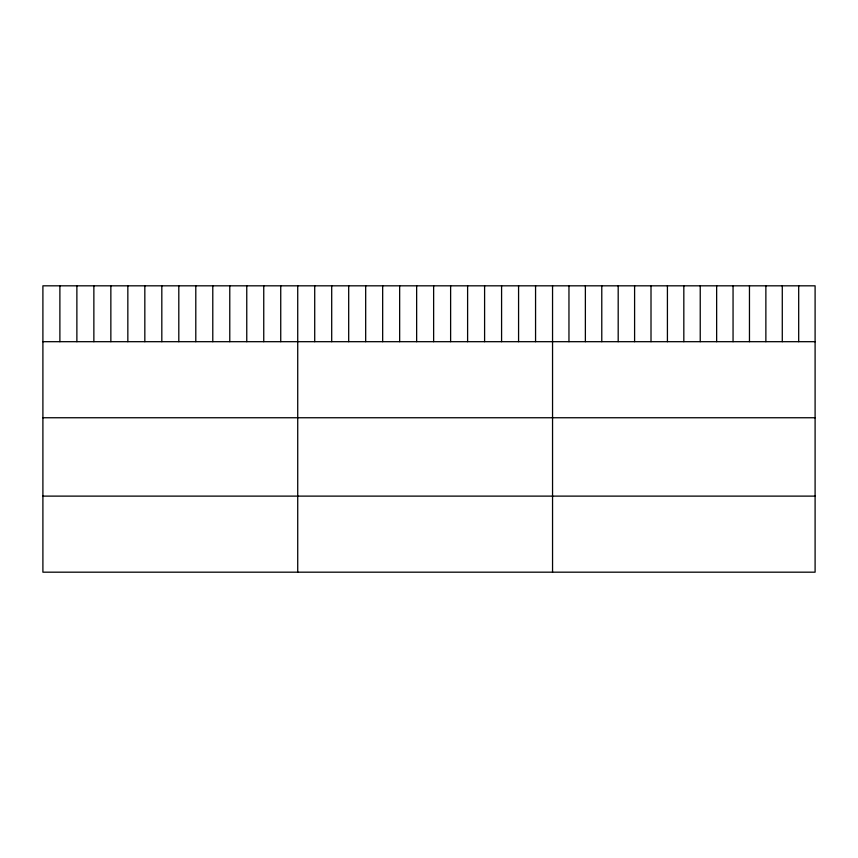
<?xml version="1.0" encoding="UTF-8"?>
<svg xmlns="http://www.w3.org/2000/svg" width="858" height="858" viewBox="0 0 858 858"><rect width="100%" height="100%" fill="white"/><g stroke="black" fill="none" stroke-linecap="round" stroke-linejoin="round"><path stroke-width="1.29" d="M815.1 341.688L815.1 572.179L42.9 572.179L42.9 285.821L815.1 285.821L815.1 341.688L42.9 341.688M42.9 417.749L815.1 417.749M42.9 496.117L815.1 496.117M798.691 285.821L798.691 341.688M782.281 285.821L782.281 341.688M765.872 285.821L765.872 341.688M749.463 285.821L749.463 341.688M733.054 285.821L733.054 341.688M716.645 285.821L716.645 341.688M700.235 285.821L700.235 341.688M683.826 285.821L683.826 341.688M667.417 285.821L667.417 341.688M651.008 285.821L651.008 341.688M634.598 285.821L634.598 341.688M618.189 285.821L618.189 341.688M601.78 285.821L601.78 341.688M585.37 285.821L585.37 341.688M568.961 285.821L568.961 341.688M552.552 285.821L552.552 572.179M535.564 285.821L535.564 341.688M518.575 285.821L518.575 341.688M501.587 285.821L501.587 341.688M484.598 285.821L484.598 341.688M467.61 285.821L467.61 341.688M450.622 285.821L450.622 341.688M433.633 285.821L433.633 341.688M416.645 285.821L416.645 341.688M399.656 285.821L399.656 341.688M382.668 285.821L382.668 341.688M365.68 285.821L365.68 341.688M348.691 285.821L348.691 341.688M331.703 285.821L331.703 341.688M314.714 285.821L314.714 341.688M297.726 285.821L297.726 572.179M280.738 285.821L280.738 341.688M263.749 285.821L263.749 341.688M246.761 285.821L246.761 341.688M229.772 285.821L229.772 341.688M212.784 285.821L212.784 341.688M195.796 285.821L195.796 341.688M178.807 285.821L178.807 341.688M161.819 285.821L161.819 341.688M144.83 285.821L144.83 341.688M127.842 285.821L127.842 341.688M110.854 285.821L110.854 341.688M93.865 285.821L93.865 341.688M76.877 285.821L76.877 341.688M59.888 285.821L59.888 341.688"/></g></svg>
